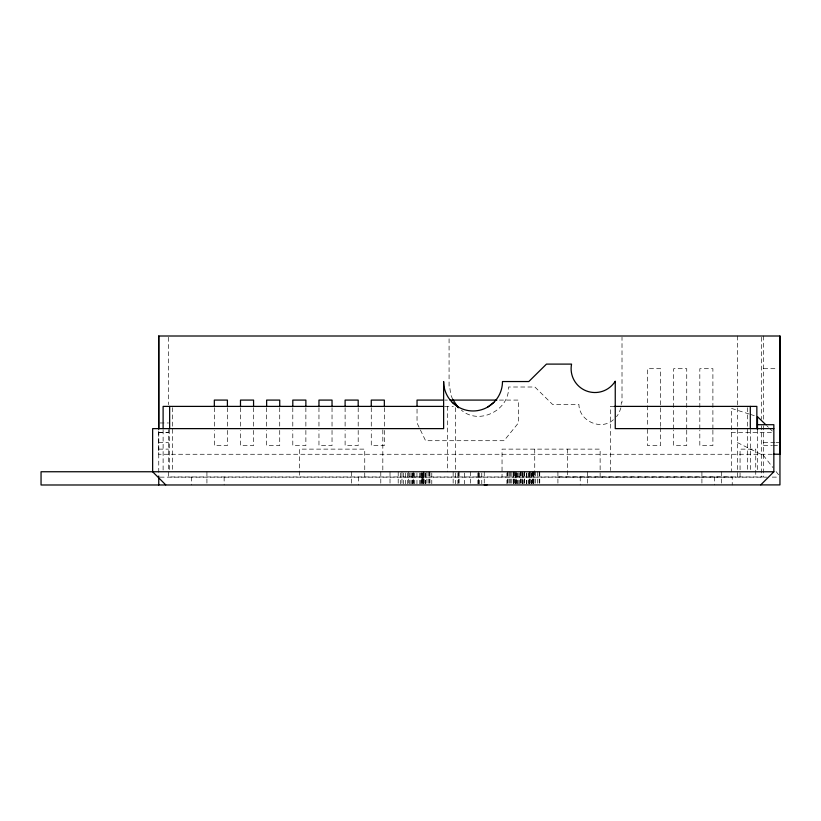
<?xml version="1.0" encoding="UTF-8"?>
<svg xmlns="http://www.w3.org/2000/svg" width="821" height="821" viewBox="0 0 821 821"><rect width="100%" height="100%" fill="white"/><g stroke="black" fill="none" stroke-linecap="round" stroke-linejoin="round"><path stroke-width="0.62" stroke-dasharray="4.11 3.08" d="M740.06 476.97L740.06 449.138L755.751 449.138L755.751 476.97M621.179 404.476L621.353 402.259L622.01 402.259L622.01 337.277M620.912 407.791L619.055 413.025L616.54 416.678M613.379 419.747C601.054 430.974 579.113 421.029 578.908 404.455L552.574 404.455L534.912 387.009L508.579 387.009C509.523 410.284 479.095 425.514 461.402 410.151M557.911 476.97L732.219 476.97L732.219 484.995M763.602 368.701L777.436 368.701M444.91 400.084L447.445 400.084M499.384 400.084L518.39 400.084L518.39 422.969L504.043 440.713L425.576 440.713L417.037 422.969L417.037 407.719M444.838 406.395L453.366 406.395M614.313 406.395L610.465 406.395L610.465 470.495M159.972 422.969L168.562 422.969M158.751 432.451L168.562 432.451M158.751 432.605L168.562 432.605M731.347 432.544L773.844 432.544M158.751 442.591L168.562 442.591M763.602 442.591L774.921 442.591M776.173 442.591L779.95 442.591M763.602 445.587L772.407 445.587M773.659 445.587L777.436 445.587M158.751 449.128L168.562 449.128M772.263 454.259L158.751 454.259L158.751 430.101L158.751 475.359M160.033 477.145L767.142 477.145M772.263 477.104L777.384 477.145M749.173 414.03L731.347 408.355L731.347 471.777M750.363 414.41L755.125 415.919M737.443 442.591L763.602 455.665L772.941 467.58M766.578 425.494L768.394 427.259M769.308 428.141L772.941 431.661M776.061 471.552L779.17 475.523M452.699 399.355L450.739 394.624L449.734 387.009L449.077 387.009L449.077 337.277M763.602 336.005L763.602 421.378M763.602 425.709L763.602 476.97L168.562 476.97L168.562 429.557M761.642 337.287L761.642 419.305M761.642 425.709L761.642 476.97M757.496 429.496L757.496 471.777M750.312 429.465L750.312 470.495M747.603 407.678L747.603 471.777M737.443 336.005L737.443 476.97M721.536 471.777L721.536 483.672M714.557 476.97L714.557 484.903M712.895 428.931L712.895 368.701L699.82 368.701L699.82 428.931M712.895 430.214L712.895 445.587L699.82 445.587L699.82 430.214M701.914 471.777L701.914 483.672M686.736 428.931L686.736 368.701L673.661 368.701L673.661 428.931M686.736 430.214L686.736 445.587L673.661 445.587L673.661 430.214M660.587 426.366L660.587 368.701L647.502 368.701L647.502 426.366M660.587 427.649L660.587 445.587L647.502 445.587L647.502 427.649M600.13 476.97L600.13 449.128L502.042 449.128L502.042 476.97M587.374 471.829L587.374 483.713M580.221 476.888L580.221 484.903M567.434 449.128L567.434 476.97M557.911 471.829L557.921 484.903M539.746 471.859L539.746 483.754M539.181 471.859L539.181 483.754M537.345 471.859L537.345 483.754M535.313 471.859L535.313 483.754M534.738 449.128L534.738 476.97M533.999 471.859L534.009 483.754M533.691 473.05L533.691 483.754M533.578 471.859L533.465 483.754M533.168 471.859L533.168 483.754M532.901 471.859L532.901 483.754M532.521 471.859L532.521 483.754M531.823 473.05L531.792 483.754M531.598 473.05L531.598 483.754M530.848 471.859L530.848 483.754M529.894 471.859L529.894 483.754M529.658 471.859L529.658 483.754M529.412 473.05L529.412 483.754M529.083 471.859L529.083 483.754M528.437 473.05L528.437 483.754M526.856 473.05L526.856 483.754M526.497 473.05L526.497 483.754M524.65 471.859L524.65 483.754M524.178 471.859L524.178 483.754M523.069 473.05L523.08 483.754M522.382 473.05L522.382 483.754M522.146 471.859L522.146 483.754M521.982 471.859L521.982 483.754M520.832 471.859L520.832 483.754M520.34 471.859L520.34 483.754M519.293 473.05L519.293 483.754M518.184 473.05L518.184 483.754M517.435 473.05L517.363 483.754M516.778 473.05L516.778 483.754M516.296 471.859L516.296 483.754M515.526 473.05L515.526 483.754M515.321 473.05L515.29 483.754M515.126 471.829L515.126 483.713M514.849 471.859L514.849 483.754M513.895 471.859L513.895 483.754M513.484 473.05L513.423 483.754M513.248 471.859L513.248 483.754M511.863 471.859L511.75 483.754M510.508 471.87L510.508 483.754M509.615 471.87L509.615 483.754M508.096 471.87L508.096 483.754M507.532 471.87L507.532 483.754M506.926 473.019L506.926 483.713M484.236 471.87L484.236 483.754M481.763 473.06L481.773 483.754M479.536 473.06L479.536 483.754M478.715 471.87L478.715 483.754M478.222 473.06L478.222 483.754M477.945 473.06L477.945 483.754M470.536 471.87L470.536 483.764M464.522 473.06L464.522 483.764M459.155 471.87L459.155 483.764M458.652 471.87L458.652 483.764M457.892 473.06L457.892 483.764M455.686 407.678L455.686 470.495M455.583 473.06L455.583 483.764M453.141 471.87L453.141 483.764M447.568 406.395L447.568 471.777M431.784 473.019L431.784 483.713M429.927 471.88L429.927 483.764M429.28 471.88L429.28 483.764M428.203 471.88L428.203 483.764M426.858 471.88L426.858 483.764M425.411 473.06L425.411 483.764M425.155 473.06L425.155 483.764M423.995 471.88L423.995 483.764M423.79 471.88L423.79 483.764M423.267 471.88L423.102 483.764M421.973 471.88L421.973 483.764L421.891 473.07M421.594 473.07L421.594 483.764M420.496 473.07L420.414 483.764M419.757 473.07L419.757 483.764M416.955 473.07L416.955 483.764M414.749 473.07L414.749 483.764M413.794 473.07L413.794 483.764M413.179 471.88L413.179 483.764M412.245 473.07L412.245 483.764M412.08 473.07L412.08 483.764M410.931 473.07L410.931 483.764M409.392 473.07L409.392 483.764M408.468 471.88L408.468 483.764M407.534 473.07L407.544 483.764M405.42 473.07L405.42 483.764M403.583 473.07L403.583 483.764M401.962 471.88L401.962 483.764M400.607 473.07L400.607 483.764M398.195 471.88L398.195 483.764M390.016 471.777L390.016 483.672M384.341 407.668L384.341 429.157M384.341 430.42L384.341 445.587L371.266 445.587L371.266 430.42M382.822 429.896L382.822 471.777M380.79 471.829L380.79 484.903M371.266 407.668L371.266 429.157M364.75 476.97L364.75 449.128L299.491 449.128L299.491 476.97M358.479 476.97L358.479 484.903M358.192 407.668L358.192 429.157M358.192 430.42L358.192 445.587L345.107 445.587L345.107 430.42M351.326 471.829L351.326 483.713M345.107 407.668L345.107 429.157M332.033 407.668L332.033 429.157M332.033 430.42L332.033 445.587L318.959 445.587L318.959 430.42M318.959 407.668L318.959 429.157M305.874 407.668L305.874 429.157M305.874 430.42L305.874 445.587L292.799 445.587L292.799 430.42M292.799 407.668L292.799 429.157M279.725 407.668L279.725 429.157M279.725 430.42L279.725 445.587L266.64 445.587L266.64 430.42M266.64 407.668L266.64 429.157M253.566 407.668L253.566 429.157M253.566 430.42L253.566 445.587L240.491 445.587L240.491 430.42M240.491 407.668L240.491 429.157M227.407 407.668L227.407 429.157M227.407 430.42L227.407 445.587L214.332 445.587L214.332 430.42M224.143 476.97L224.143 484.903M214.332 407.668L214.332 429.157M206.923 471.777L206.923 483.672M191.447 476.97L191.447 484.903M172.359 407.678L172.359 471.777M169.649 429.465L169.649 470.515M168.562 337.277L168.562 404.64M163.112 429.896L163.112 470.515M423.615 483.764L423.615 471.88L423.605 483.764M422.476 483.764L422.476 473.07L422.415 483.764"/><path stroke-width="1.23" d="M158.751 428.829L158.751 336.005L779.95 336.005L779.95 484.903L41.05 484.995L41.05 471.747L773.844 471.777L773.844 424.703L757.496 424.703M779.95 454.177L779.95 336.005M760.769 484.862L773.844 471.777M487.766 407.031L493.862 402.352M484.236 484.944L487.099 484.903M443.648 400.084L417.037 400.084L417.037 406.446M449.98 400.084L496.859 400.084M443.73 406.395L163.112 406.395L163.112 428.624M614.313 406.395L756.849 406.395L756.849 428.624M773.844 428.624L615.247 428.624L615.247 381.201A23.84 23.84 0 0 1 571.56 364.103L546.468 364.103L528.816 381.539L502.483 381.539A29.423 29.423 0 0 1 473.06 410.972A29.423 29.423 0 0 1 443.627 381.539L443.627 428.624L152.644 428.624L152.644 471.777L165.729 484.862M773.546 454.177L779.95 454.259M452.248 402.352L458.344 407.031M765.675 424.611L757.496 416.678L757.496 429.496M458.354 407.811L452.699 399.355M750.312 406.395L750.312 428.624M384.341 406.405L384.341 400.084L371.266 400.084L371.266 406.405M358.192 406.405L358.192 400.084L345.107 400.084L345.107 406.405M332.033 406.405L332.033 400.084L318.959 400.084L318.959 406.405M305.874 406.405L305.874 400.084L292.799 400.084L292.799 406.405M279.725 406.405L279.725 400.084L266.64 400.084L266.64 406.405M253.566 406.405L253.566 400.084L240.491 400.084L240.491 406.405M227.407 406.405L227.407 400.084L214.332 400.084L214.332 406.405M169.649 406.395L169.649 428.624M158.751 336.005L158.751 428.993M158.751 476.026L158.751 484.995"/></g></svg>
